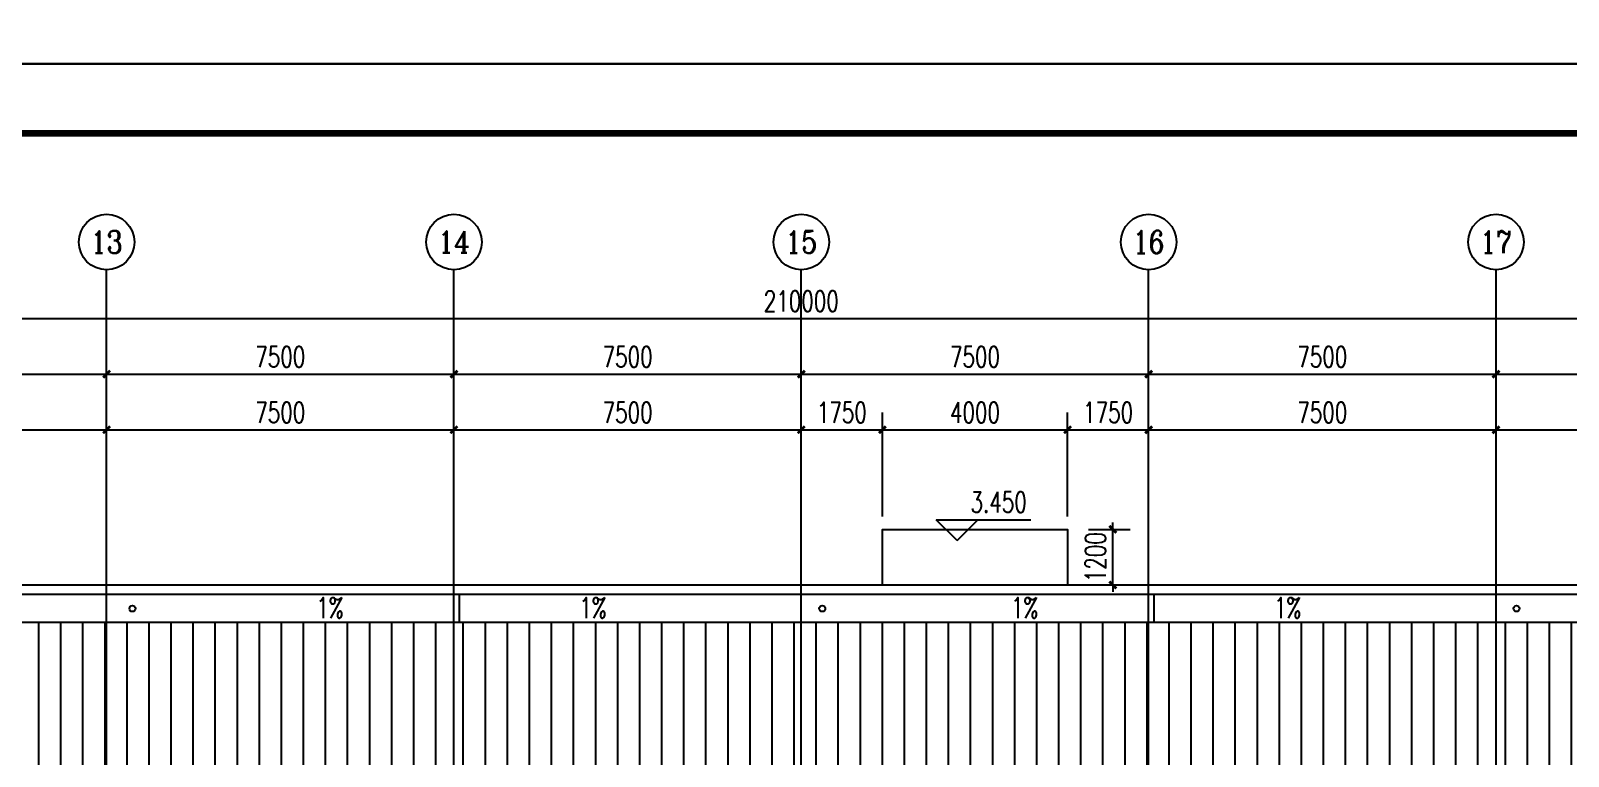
# Model space of a CAD drawing. Extents: x 962303 to 1579583, y -174742 to 224716.
# Drawn here: x 1437085 to 1470283, y 62318 to 77971 of the extents above; entities that cross this region are included whole.
import ezdxf
from ezdxf.enums import TextEntityAlignment as Align

# ---------------------------------------------------------------- set-up
doc = ezdxf.new("R2010")
doc.units = 0
doc.header["$LTSCALE"] = 1000
doc.header["$MEASUREMENT"] = 0
for name, color, linetype in [('AXIS', 3, 'Continuous'), ('AXIS_TEXT', 7, 'Continuous'), ('DIM_ELEV', 3, 'Continuous'), ('DIM_SYMB', 3, 'Continuous'), ('DOTE', 1, 'Continuous'), ('PUB_DIM', 3, 'Continuous'), ('PUB_TEXT', 7, 'Continuous'), ('PUB_TITLE', 4, 'Continuous')]:
    doc.layers.add(name, color=color, linetype=linetype)
doc.styles.add('_TCH_AXIS', font='COMPLEX', dxfattribs={"bigfont": 'GBCBIG'})
doc.styles.add('_TCH_DIM', font='SIMPLEX', dxfattribs={"bigfont": 'GBCBIG'})
doc.styles.add('_TCH_DIM_T3', font='SIMPLEX', dxfattribs={"width": 0.705882, "bigfont": 'GBCBIG'})
doc.styles.add('COMPLEX', font='COMPLEX')
doc.dimstyles.new('_TCH_ARCH&&150', dxfattribs={"dimtxt": 446.25, "dimasz": 150, "dimexe": 375, "dimexo": 450, "dimgap": 150, "dimtad": 1, "dimdec": 0, "dimzin": 0, "dimdsep": 46, "dimtxsty": '_TCH_DIM_T3', "dimblk": 'ARCHTICK', "dimcen": 0.09, "dimclrt": 7, "dimazin": 2, "dimtfac": 1, "dimtdec": 0, "dimtix": 1, "dimtmove": 2, "dimatfit": 3, "dimfxl": 0, "dimtolj": 1, "dimtzin": 0, "dimarcsym": 0})

# ---------------------------------------------------------------- blocks, each defined once
blk = doc.blocks.new('_ArchTick')
at = {"color": 0, "linetype": 'ByBlock', "const_width": 0.4}
blk.add_lwpolyline([(-0.5, -0.5), (0.5, 0.5)], dxfattribs=at)
blk = doc.blocks.new('*D209')
at = {"layer": 'Defpoints', "color": 0}
for p in [(1459473, 67213), (1460448, 67213), (1459473, 66013)]:
    blk.add_point(p, dxfattribs=at)
at = {"layer": 'PUB_DIM', "color": 0, "lineweight": -2}
for p, q in [((1459923, 67213), (1460823, 67213)), ((1460448, 67213), (1460448, 67363)), ((1460448, 66013), (1460448, 67213)), ((1459923, 66013), (1460823, 66013)), ((1460448, 66013), (1460448, 65863))]:
    blk.add_line(p, q, dxfattribs=at)
at = {"layer": 'PUB_DIM', "color": 0, "lineweight": -2, "xscale": 150, "yscale": 150, "zscale": 150}
for p, rotation in [((1460448, 67213), 270), ((1460448, 66013), 90)]:
    blk.add_blockref('_ArchTick', p, dxfattribs=dict(at, rotation=rotation))
at = {"layer": 'PUB_DIM', "color": 7, "insert": (1460075, 66613), "char_height": 446.2, "attachment_point": 5, "rotation": 90, "style": '_TCH_DIM_T3'}
blk.add_mtext('\\A1;1200', dxfattribs=at)
blk = doc.blocks.new('*D230')
at = {"layer": 'AXIS', "color": 0, "lineweight": -2}
for p, q in [((1431223, 67490), (1431223, 69738)), ((1438723, 67490), (1438723, 69738)), ((1431223, 69363), (1438723, 69363))]:
    blk.add_line(p, q, dxfattribs=at)
at = {"layer": 'Defpoints', "color": 0}
for p in [(1438723, 69363), (1431223, 67040), (1438723, 67040)]:
    blk.add_point(p, dxfattribs=at)
at = {"layer": 'AXIS', "color": 0, "lineweight": -2, "xscale": 150, "yscale": 150, "zscale": 150, "rotation": 180}
blk.add_blockref('_ArchTick', (1431223, 69363), dxfattribs=at)
at = {"layer": 'AXIS', "color": 0, "lineweight": -2, "xscale": 150, "yscale": 150, "zscale": 150}
blk.add_blockref('_ArchTick', (1438723, 69363), dxfattribs=at)
at = {"layer": 'AXIS', "color": 7, "insert": (1434973, 69736), "char_height": 446.2, "attachment_point": 5, "style": '_TCH_DIM_T3'}
blk.add_mtext('\\A1;7500', dxfattribs=at)
blk = doc.blocks.new('*D231')
at = {"layer": 'AXIS', "color": 0, "lineweight": -2}
for p, q in [((1438723, 67490), (1438723, 69738)), ((1446223, 67490), (1446223, 69738)), ((1438723, 69363), (1446223, 69363))]:
    blk.add_line(p, q, dxfattribs=at)
at = {"layer": 'Defpoints', "color": 0}
for p in [(1446223, 69363), (1438723, 67040), (1446223, 67040)]:
    blk.add_point(p, dxfattribs=at)
at = {"layer": 'AXIS', "color": 0, "lineweight": -2, "xscale": 150, "yscale": 150, "zscale": 150, "rotation": 180}
blk.add_blockref('_ArchTick', (1438723, 69363), dxfattribs=at)
at = {"layer": 'AXIS', "color": 0, "lineweight": -2, "xscale": 150, "yscale": 150, "zscale": 150}
blk.add_blockref('_ArchTick', (1446223, 69363), dxfattribs=at)
at = {"layer": 'AXIS', "color": 7, "insert": (1442473, 69736), "char_height": 446.2, "attachment_point": 5, "style": '_TCH_DIM_T3'}
blk.add_mtext('\\A1;7500', dxfattribs=at)
blk = doc.blocks.new('*D232')
at = {"layer": 'AXIS', "color": 0, "lineweight": -2}
for p, q in [((1446223, 67490), (1446223, 69738)), ((1453723, 67490), (1453723, 69738)), ((1446223, 69363), (1453723, 69363))]:
    blk.add_line(p, q, dxfattribs=at)
at = {"layer": 'Defpoints', "color": 0}
for p in [(1453723, 69363), (1446223, 67040), (1453723, 67040)]:
    blk.add_point(p, dxfattribs=at)
at = {"layer": 'AXIS', "color": 0, "lineweight": -2, "xscale": 150, "yscale": 150, "zscale": 150, "rotation": 180}
blk.add_blockref('_ArchTick', (1446223, 69363), dxfattribs=at)
at = {"layer": 'AXIS', "color": 0, "lineweight": -2, "xscale": 150, "yscale": 150, "zscale": 150}
blk.add_blockref('_ArchTick', (1453723, 69363), dxfattribs=at)
at = {"layer": 'AXIS', "color": 7, "insert": (1449973, 69736), "char_height": 446.2, "attachment_point": 5, "style": '_TCH_DIM_T3'}
blk.add_mtext('\\A1;7500', dxfattribs=at)
blk = doc.blocks.new('*D233')
at = {"layer": 'AXIS', "color": 0, "lineweight": -2}
for p, q in [((1453723, 67490), (1453723, 69738)), ((1455473, 67490), (1455473, 69738)), ((1453723, 69363), (1455473, 69363))]:
    blk.add_line(p, q, dxfattribs=at)
at = {"layer": 'Defpoints', "color": 0}
for p in [(1455473, 69363), (1453723, 67040), (1455473, 67040)]:
    blk.add_point(p, dxfattribs=at)
at = {"layer": 'AXIS', "color": 0, "lineweight": -2, "xscale": 150, "yscale": 150, "zscale": 150, "rotation": 180}
blk.add_blockref('_ArchTick', (1453723, 69363), dxfattribs=at)
at = {"layer": 'AXIS', "color": 0, "lineweight": -2, "xscale": 150, "yscale": 150, "zscale": 150}
blk.add_blockref('_ArchTick', (1455473, 69363), dxfattribs=at)
at = {"layer": 'AXIS', "color": 7, "insert": (1454598, 69736), "char_height": 446.2, "attachment_point": 5, "style": '_TCH_DIM_T3'}
blk.add_mtext('\\A1;1750', dxfattribs=at)
blk = doc.blocks.new('*D234')
at = {"layer": 'AXIS', "color": 0, "lineweight": -2}
for p, q in [((1455473, 67490), (1455473, 69738)), ((1459473, 67490), (1459473, 69738)), ((1455473, 69363), (1459473, 69363))]:
    blk.add_line(p, q, dxfattribs=at)
at = {"layer": 'Defpoints', "color": 0}
for p in [(1459473, 69363), (1455473, 67040), (1459473, 67040)]:
    blk.add_point(p, dxfattribs=at)
at = {"layer": 'AXIS', "color": 0, "lineweight": -2, "xscale": 150, "yscale": 150, "zscale": 150, "rotation": 180}
blk.add_blockref('_ArchTick', (1455473, 69363), dxfattribs=at)
at = {"layer": 'AXIS', "color": 0, "lineweight": -2, "xscale": 150, "yscale": 150, "zscale": 150}
blk.add_blockref('_ArchTick', (1459473, 69363), dxfattribs=at)
at = {"layer": 'AXIS', "color": 7, "insert": (1457473, 69736), "char_height": 446.2, "attachment_point": 5, "style": '_TCH_DIM_T3'}
blk.add_mtext('\\A1;4000', dxfattribs=at)
blk = doc.blocks.new('*D235')
at = {"layer": 'AXIS', "color": 0, "lineweight": -2}
for p, q in [((1459473, 67490), (1459473, 69738)), ((1461223, 67490), (1461223, 69738)), ((1459473, 69363), (1461223, 69363))]:
    blk.add_line(p, q, dxfattribs=at)
at = {"layer": 'Defpoints', "color": 0}
for p in [(1461223, 69363), (1459473, 67040), (1461223, 67040)]:
    blk.add_point(p, dxfattribs=at)
at = {"layer": 'AXIS', "color": 0, "lineweight": -2, "xscale": 150, "yscale": 150, "zscale": 150, "rotation": 180}
blk.add_blockref('_ArchTick', (1459473, 69363), dxfattribs=at)
at = {"layer": 'AXIS', "color": 0, "lineweight": -2, "xscale": 150, "yscale": 150, "zscale": 150}
blk.add_blockref('_ArchTick', (1461223, 69363), dxfattribs=at)
at = {"layer": 'AXIS', "color": 7, "insert": (1460348, 69736), "char_height": 446.2, "attachment_point": 5, "style": '_TCH_DIM_T3'}
blk.add_mtext('\\A1;1750', dxfattribs=at)
blk = doc.blocks.new('*D236')
at = {"layer": 'AXIS', "color": 0, "lineweight": -2}
for p, q in [((1461223, 67490), (1461223, 69738)), ((1468723, 67490), (1468723, 69738)), ((1461223, 69363), (1468723, 69363))]:
    blk.add_line(p, q, dxfattribs=at)
at = {"layer": 'Defpoints', "color": 0}
for p in [(1468723, 69363), (1461223, 67040), (1468723, 67040)]:
    blk.add_point(p, dxfattribs=at)
at = {"layer": 'AXIS', "color": 0, "lineweight": -2, "xscale": 150, "yscale": 150, "zscale": 150, "rotation": 180}
blk.add_blockref('_ArchTick', (1461223, 69363), dxfattribs=at)
at = {"layer": 'AXIS', "color": 0, "lineweight": -2, "xscale": 150, "yscale": 150, "zscale": 150}
blk.add_blockref('_ArchTick', (1468723, 69363), dxfattribs=at)
at = {"layer": 'AXIS', "color": 7, "insert": (1464973, 69736), "char_height": 446.2, "attachment_point": 5, "style": '_TCH_DIM_T3'}
blk.add_mtext('\\A1;7500', dxfattribs=at)
blk = doc.blocks.new('*D237')
at = {"layer": 'AXIS', "color": 0, "lineweight": -2}
for p, q in [((1468723, 67490), (1468723, 69738)), ((1476223, 67490), (1476223, 69738)), ((1468723, 69363), (1476223, 69363))]:
    blk.add_line(p, q, dxfattribs=at)
at = {"layer": 'Defpoints', "color": 0}
for p in [(1476223, 69363), (1468723, 67040), (1476223, 67040)]:
    blk.add_point(p, dxfattribs=at)
at = {"layer": 'AXIS', "color": 0, "lineweight": -2, "xscale": 150, "yscale": 150, "zscale": 150, "rotation": 180}
blk.add_blockref('_ArchTick', (1468723, 69363), dxfattribs=at)
at = {"layer": 'AXIS', "color": 0, "lineweight": -2, "xscale": 150, "yscale": 150, "zscale": 150}
blk.add_blockref('_ArchTick', (1476223, 69363), dxfattribs=at)
at = {"layer": 'AXIS', "color": 7, "insert": (1472473, 69736), "char_height": 446.2, "attachment_point": 5, "style": '_TCH_DIM_T3'}
blk.add_mtext('\\A1;7500', dxfattribs=at)
blk = doc.blocks.new('*D844')
at = {"layer": 'AXIS', "color": 0, "lineweight": -2}
for p, q in [((1431223, 67263), (1431223, 70938)), ((1438723, 67263), (1438723, 70938)), ((1431223, 70563), (1438723, 70563))]:
    blk.add_line(p, q, dxfattribs=at)
at = {"layer": 'Defpoints', "color": 0}
for p in [(1438723, 70563), (1431223, 66813), (1438723, 66813)]:
    blk.add_point(p, dxfattribs=at)
at = {"layer": 'AXIS', "color": 0, "lineweight": -2, "xscale": 150, "yscale": 150, "zscale": 150, "rotation": 180}
blk.add_blockref('_ArchTick', (1431223, 70563), dxfattribs=at)
at = {"layer": 'AXIS', "color": 0, "lineweight": -2, "xscale": 150, "yscale": 150, "zscale": 150}
blk.add_blockref('_ArchTick', (1438723, 70563), dxfattribs=at)
at = {"layer": 'AXIS', "color": 7, "insert": (1434973, 70936), "char_height": 446.2, "attachment_point": 5, "style": '_TCH_DIM_T3'}
blk.add_mtext('\\A1;7500', dxfattribs=at)
blk = doc.blocks.new('*D845')
at = {"layer": 'AXIS', "color": 0, "lineweight": -2}
for p, q in [((1438723, 67263), (1438723, 70938)), ((1446223, 67263), (1446223, 70938)), ((1438723, 70563), (1446223, 70563))]:
    blk.add_line(p, q, dxfattribs=at)
at = {"layer": 'Defpoints', "color": 0}
for p in [(1446223, 70563), (1438723, 66813), (1446223, 66813)]:
    blk.add_point(p, dxfattribs=at)
at = {"layer": 'AXIS', "color": 0, "lineweight": -2, "xscale": 150, "yscale": 150, "zscale": 150, "rotation": 180}
blk.add_blockref('_ArchTick', (1438723, 70563), dxfattribs=at)
at = {"layer": 'AXIS', "color": 0, "lineweight": -2, "xscale": 150, "yscale": 150, "zscale": 150}
blk.add_blockref('_ArchTick', (1446223, 70563), dxfattribs=at)
at = {"layer": 'AXIS', "color": 7, "insert": (1442473, 70936), "char_height": 446.2, "attachment_point": 5, "style": '_TCH_DIM_T3'}
blk.add_mtext('\\A1;7500', dxfattribs=at)
blk = doc.blocks.new('*D846')
at = {"layer": 'AXIS', "color": 0, "lineweight": -2}
for p, q in [((1446223, 67263), (1446223, 70938)), ((1453723, 67263), (1453723, 70938)), ((1446223, 70563), (1453723, 70563))]:
    blk.add_line(p, q, dxfattribs=at)
at = {"layer": 'Defpoints', "color": 0}
for p in [(1453723, 70563), (1446223, 66813), (1453723, 66813)]:
    blk.add_point(p, dxfattribs=at)
at = {"layer": 'AXIS', "color": 0, "lineweight": -2, "xscale": 150, "yscale": 150, "zscale": 150, "rotation": 180}
blk.add_blockref('_ArchTick', (1446223, 70563), dxfattribs=at)
at = {"layer": 'AXIS', "color": 0, "lineweight": -2, "xscale": 150, "yscale": 150, "zscale": 150}
blk.add_blockref('_ArchTick', (1453723, 70563), dxfattribs=at)
at = {"layer": 'AXIS', "color": 7, "insert": (1449973, 70936), "char_height": 446.2, "attachment_point": 5, "style": '_TCH_DIM_T3'}
blk.add_mtext('\\A1;7500', dxfattribs=at)
blk = doc.blocks.new('*D847')
at = {"layer": 'AXIS', "color": 0, "lineweight": -2}
for p, q in [((1453723, 67263), (1453723, 70938)), ((1461223, 67263), (1461223, 70938)), ((1453723, 70563), (1461223, 70563))]:
    blk.add_line(p, q, dxfattribs=at)
at = {"layer": 'Defpoints', "color": 0}
for p in [(1461223, 70563), (1453723, 66813), (1461223, 66813)]:
    blk.add_point(p, dxfattribs=at)
at = {"layer": 'AXIS', "color": 0, "lineweight": -2, "xscale": 150, "yscale": 150, "zscale": 150, "rotation": 180}
blk.add_blockref('_ArchTick', (1453723, 70563), dxfattribs=at)
at = {"layer": 'AXIS', "color": 0, "lineweight": -2, "xscale": 150, "yscale": 150, "zscale": 150}
blk.add_blockref('_ArchTick', (1461223, 70563), dxfattribs=at)
at = {"layer": 'AXIS', "color": 7, "insert": (1457473, 70936), "char_height": 446.2, "attachment_point": 5, "style": '_TCH_DIM_T3'}
blk.add_mtext('\\A1;7500', dxfattribs=at)
blk = doc.blocks.new('*D848')
at = {"layer": 'AXIS', "color": 0, "lineweight": -2}
for p, q in [((1461223, 67263), (1461223, 70938)), ((1468723, 67263), (1468723, 70938)), ((1461223, 70563), (1468723, 70563))]:
    blk.add_line(p, q, dxfattribs=at)
at = {"layer": 'Defpoints', "color": 0}
for p in [(1468723, 70563), (1461223, 66813), (1468723, 66813)]:
    blk.add_point(p, dxfattribs=at)
at = {"layer": 'AXIS', "color": 0, "lineweight": -2, "xscale": 150, "yscale": 150, "zscale": 150, "rotation": 180}
blk.add_blockref('_ArchTick', (1461223, 70563), dxfattribs=at)
at = {"layer": 'AXIS', "color": 0, "lineweight": -2, "xscale": 150, "yscale": 150, "zscale": 150}
blk.add_blockref('_ArchTick', (1468723, 70563), dxfattribs=at)
at = {"layer": 'AXIS', "color": 7, "insert": (1464973, 70936), "char_height": 446.2, "attachment_point": 5, "style": '_TCH_DIM_T3'}
blk.add_mtext('\\A1;7500', dxfattribs=at)
blk = doc.blocks.new('*D849')
at = {"layer": 'AXIS', "color": 0, "lineweight": -2}
for p, q in [((1468723, 67263), (1468723, 70938)), ((1476223, 67263), (1476223, 70938)), ((1468723, 70563), (1476223, 70563))]:
    blk.add_line(p, q, dxfattribs=at)
at = {"layer": 'Defpoints', "color": 0}
for p in [(1476223, 70563), (1468723, 66813), (1476223, 66813)]:
    blk.add_point(p, dxfattribs=at)
at = {"layer": 'AXIS', "color": 0, "lineweight": -2, "xscale": 150, "yscale": 150, "zscale": 150, "rotation": 180}
blk.add_blockref('_ArchTick', (1468723, 70563), dxfattribs=at)
at = {"layer": 'AXIS', "color": 0, "lineweight": -2, "xscale": 150, "yscale": 150, "zscale": 150}
blk.add_blockref('_ArchTick', (1476223, 70563), dxfattribs=at)
at = {"layer": 'AXIS', "color": 7, "insert": (1472473, 70936), "char_height": 446.2, "attachment_point": 5, "style": '_TCH_DIM_T3'}
blk.add_mtext('\\A1;7500', dxfattribs=at)
blk = doc.blocks.new('*D861')
at = {"layer": 'AXIS', "color": 0, "lineweight": -2}
for p, q in [((1348723, 67263), (1348723, 72138)), ((1558723, 67263), (1558723, 72138)), ((1348723, 71763), (1558723, 71763))]:
    blk.add_line(p, q, dxfattribs=at)
at = {"layer": 'Defpoints', "color": 0}
for p in [(1558723, 71763), (1348723, 66813), (1558723, 66813)]:
    blk.add_point(p, dxfattribs=at)
at = {"layer": 'AXIS', "color": 0, "lineweight": -2, "xscale": 150, "yscale": 150, "zscale": 150, "rotation": 180}
blk.add_blockref('_ArchTick', (1348723, 71763), dxfattribs=at)
at = {"layer": 'AXIS', "color": 0, "lineweight": -2, "xscale": 150, "yscale": 150, "zscale": 150}
blk.add_blockref('_ArchTick', (1558723, 71763), dxfattribs=at)
at = {"layer": 'AXIS', "color": 7, "insert": (1453723, 72136), "char_height": 446.2, "attachment_point": 5, "style": '_TCH_DIM_T3'}
blk.add_mtext('\\A1;210000', dxfattribs=at)
blk = doc.blocks.new('_AXISO')
blk.add_circle((0, 0), 0.5)
at = {"layer": 'AXIS_TEXT', "style": 'COMPLEX', "width": 1.041667}
blk.add_attdef('A', text='', height=0.56, dxfattribs=at).set_placement((-0.25, -0.28), (0.25, -0.28), align=Align.FIT)

msp = doc.modelspace()

# ---------------------------------------------------------------- hatches: boundary and pattern name
h = msp.add_hatch()
h.set_pattern_fill('LINE', color=251, scale=500, angle=90, style=0)
h.set_pattern_definition([(90, (815277.7, 33526), (-476.25, 3e-14), [])])
h.paths.add_polyline_path([(1428373.2, 60313.1), (1428373.2, 58813.1), (1431223.2, 58813.1), (1431223.2, 65213.1), (1423723.2, 65213.1), (1423723.2, 58813.1), (1426573.2, 58813.1), (1426573.2, 60313.1)])
h.paths.add_polyline_path([(1435873.2, 60313.1), (1435873.2, 58813.1), (1438723.2, 58813.1), (1438723.2, 65213.1), (1431223.2, 65213.1), (1431223.2, 58813.1), (1434073.2, 58813.1), (1434073.2, 60313.1)])
h.paths.add_polyline_path([(1441573.2, 60313.1), (1443373.2, 60313.1), (1443373.2, 58813.1), (1446223.2, 58813.1), (1446223.2, 65213.1), (1438723.2, 65213.1), (1438723.2, 58813.1), (1441573.2, 58813.1)])
h.paths.add_polyline_path([(1443373.2, 51813.1), (1446223.2, 51813.1), (1446223.2, 58813.1), (1443373.2, 58813.1)])
h.paths.add_polyline_path([(1441573.2, 58813.1), (1438723.2, 58813.1), (1438723.2, 51813.1), (1441573.2, 51813.1)])
h.paths.add_polyline_path([(1438723.2, 58813.1), (1435873.2, 58813.1), (1435873.2, 51813.1), (1438723.2, 51813.1)])
h.paths.add_polyline_path([(1434073.2, 58813.1), (1431223.2, 58813.1), (1431223.2, 51813.1), (1434073.2, 51813.1)])
h.paths.add_polyline_path([(1431223.2, 58813.1), (1428373.2, 58813.1), (1428373.2, 51813.1), (1431223.2, 51813.1)])
h.paths.add_polyline_path([(1423723.2, 51813.1), (1426573.2, 51813.1), (1426573.2, 58813.1), (1423723.2, 58813.1)])
h.paths.add_polyline_path([(1426573.2, 51813.1), (1423723.2, 51813.1), (1423723.2, 44813.1), (1426573.2, 44813.1)])
h.paths.add_polyline_path([(1428373.2, 44813.1), (1431223.2, 44813.1), (1431223.2, 51813.1), (1428373.2, 51813.1)])
h.paths.add_polyline_path([(1434073.2, 51813.1), (1431223.2, 51813.1), (1431223.2, 44813.1), (1434073.2, 44813.1)])
h.paths.add_polyline_path([(1435873.2, 44813.1), (1438723.2, 44813.1), (1438723.2, 51813.1), (1435873.2, 51813.1)])
h.paths.add_polyline_path([(1438723.2, 44813.1), (1441573.2, 44813.1), (1441573.2, 51813.1), (1438723.2, 51813.1)])
h.paths.add_polyline_path([(1446223.2, 51813.1), (1443373.2, 51813.1), (1443373.2, 44813.1), (1446223.2, 44813.1)])
h.paths.add_polyline_path([(1446223.2, 44813.1), (1443373.2, 44813.1), (1443373.2, 37813.1), (1446223.2, 37813.1)])
h.paths.add_polyline_path([(1441573.2, 44813.1), (1438723.2, 44813.1), (1438723.2, 37813.1), (1441573.2, 37813.1)])
h.paths.add_polyline_path([(1438723.2, 44813.1), (1435873.2, 44813.1), (1435873.2, 37813.1), (1438723.2, 37813.1)])
h.paths.add_polyline_path([(1431223.2, 37813.1), (1434073.2, 37813.1), (1434073.2, 44813.1), (1431223.2, 44813.1)])
h.paths.add_polyline_path([(1428373.2, 37813.1), (1431223.2, 37813.1), (1431223.2, 44813.1), (1428373.2, 44813.1)])
h.paths.add_polyline_path([(1423723.2, 37813.1), (1426573.2, 37813.1), (1426573.2, 44813.1), (1423723.2, 44813.1)])
h.paths.add_polyline_path([(1431223.2, 31413.1), (1431223.2, 37813.1), (1428373.2, 37813.1), (1428373.2, 36313.1), (1426573.2, 36313.1), (1426573.2, 37813.1), (1423723.2, 37813.1), (1423723.2, 31413.1)])
h.paths.add_polyline_path([(1438723.2, 31413.1), (1438723.2, 37813.1), (1435873.2, 37813.1), (1435873.2, 36313.1), (1434073.2, 36313.1), (1434073.2, 37813.1), (1431223.2, 37813.1), (1431223.2, 31413.1)])
h.paths.add_polyline_path([(1446223.2, 31413.1), (1446223.2, 37813.1), (1443373.2, 37813.1), (1443373.2, 36313.1), (1441573.2, 36313.1), (1441573.2, 37813.1), (1438723.2, 37813.1), (1438723.2, 31413.1)])
h = msp.add_hatch()
h.set_pattern_fill('LINE', color=251, scale=500, angle=90, style=0)
h.set_pattern_definition([(90, (837777.7, 33526), (-476.25, 3e-14), [])])
h.paths.add_polyline_path([(1450873.2, 60313.1), (1450873.2, 58813.1), (1453723.2, 58813.1), (1453723.2, 65213.1), (1446223.2, 65213.1), (1446223.2, 58813.1), (1449073.2, 58813.1), (1449073.2, 60313.1)])
h.paths.add_polyline_path([(1458373.2, 60313.1), (1458373.2, 58813.1), (1461223.2, 58813.1), (1461223.2, 65213.1), (1453723.2, 65213.1), (1453723.2, 58813.1), (1456573.2, 58813.1), (1456573.2, 60313.1)])
h.paths.add_polyline_path([(1464073.2, 60313.1), (1465873.2, 60313.1), (1465873.2, 58813.1), (1468723.2, 58813.1), (1468723.2, 65213.1), (1461223.2, 65213.1), (1461223.2, 58813.1), (1464073.2, 58813.1)])
h.paths.add_polyline_path([(1465873.2, 51813.1), (1468723.2, 51813.1), (1468723.2, 58813.1), (1465873.2, 58813.1)])
h.paths.add_polyline_path([(1464073.2, 58813.1), (1461223.2, 58813.1), (1461223.2, 51813.1), (1464073.2, 51813.1)])
h.paths.add_polyline_path([(1461223.2, 58813.1), (1458373.2, 58813.1), (1458373.2, 51813.1), (1461223.2, 51813.1)])
h.paths.add_polyline_path([(1456573.2, 58813.1), (1453723.2, 58813.1), (1453723.2, 51813.1), (1456573.2, 51813.1)])
h.paths.add_polyline_path([(1453723.2, 58813.1), (1450873.2, 58813.1), (1450873.2, 51813.1), (1453723.2, 51813.1)])
h.paths.add_polyline_path([(1446223.2, 51813.1), (1449073.2, 51813.1), (1449073.2, 58813.1), (1446223.2, 58813.1)])
h.paths.add_polyline_path([(1449073.2, 51813.1), (1446223.2, 51813.1), (1446223.2, 44813.1), (1449073.2, 44813.1)])
h.paths.add_polyline_path([(1450873.2, 44813.1), (1453723.2, 44813.1), (1453723.2, 51813.1), (1450873.2, 51813.1)])
h.paths.add_polyline_path([(1456573.2, 51813.1), (1453723.2, 51813.1), (1453723.2, 44813.1), (1456573.2, 44813.1)])
h.paths.add_polyline_path([(1458373.2, 44813.1), (1461223.2, 44813.1), (1461223.2, 51813.1), (1458373.2, 51813.1)])
h.paths.add_polyline_path([(1461223.2, 44813.1), (1464073.2, 44813.1), (1464073.2, 51813.1), (1461223.2, 51813.1)])
h.paths.add_polyline_path([(1468723.2, 51813.1), (1465873.2, 51813.1), (1465873.2, 44813.1), (1468723.2, 44813.1)])
h.paths.add_polyline_path([(1468723.2, 44813.1), (1465873.2, 44813.1), (1465873.2, 37813.1), (1468723.2, 37813.1)])
h.paths.add_polyline_path([(1464073.2, 44813.1), (1461223.2, 44813.1), (1461223.2, 37813.1), (1464073.2, 37813.1)])
h.paths.add_polyline_path([(1461223.2, 44813.1), (1458373.2, 44813.1), (1458373.2, 37813.1), (1461223.2, 37813.1)])
h.paths.add_polyline_path([(1453723.2, 37813.1), (1456573.2, 37813.1), (1456573.2, 44813.1), (1453723.2, 44813.1)])
h.paths.add_polyline_path([(1450873.2, 37813.1), (1453723.2, 37813.1), (1453723.2, 44813.1), (1450873.2, 44813.1)])
h.paths.add_polyline_path([(1446223.2, 37813.1), (1449073.2, 37813.1), (1449073.2, 44813.1), (1446223.2, 44813.1)])
h.paths.add_polyline_path([(1453723.2, 31413.1), (1453723.2, 37813.1), (1450873.2, 37813.1), (1450873.2, 36313.1), (1449073.2, 36313.1), (1449073.2, 37813.1), (1446223.2, 37813.1), (1446223.2, 31413.1)])
h.paths.add_polyline_path([(1461223.2, 31413.1), (1461223.2, 37813.1), (1458373.2, 37813.1), (1458373.2, 36313.1), (1456573.2, 36313.1), (1456573.2, 37813.1), (1453723.2, 37813.1), (1453723.2, 31413.1)])
h.paths.add_polyline_path([(1468723.2, 31413.1), (1468723.2, 37813.1), (1465873.2, 37813.1), (1465873.2, 36313.1), (1464073.2, 36313.1), (1464073.2, 37813.1), (1461223.2, 37813.1), (1461223.2, 31413.1)])
h = msp.add_hatch()
h.set_pattern_fill('LINE', color=251, scale=500, angle=90, style=0)
h.set_pattern_definition([(90, (860277.7, 33526), (-476.25, 3e-14), [])])
h.paths.add_polyline_path([(1473373.2, 60313.1), (1473373.2, 58813.1), (1476223.2, 58813.1), (1476223.2, 65213.1), (1468723.2, 65213.1), (1468723.2, 58813.1), (1471573.2, 58813.1), (1471573.2, 60313.1)])
h.paths.add_polyline_path([(1480873.2, 60313.1), (1480873.2, 58813.1), (1483723.2, 58813.1), (1483723.2, 65213.1), (1476223.2, 65213.1), (1476223.2, 58813.1), (1479073.2, 58813.1), (1479073.2, 60313.1)])
h.paths.add_polyline_path([(1486573.2, 60313.1), (1488373.2, 60313.1), (1488373.2, 58813.1), (1491223.2, 58813.1), (1491223.2, 65213.1), (1483723.2, 65213.1), (1483723.2, 58813.1), (1486573.2, 58813.1)])
h.paths.add_polyline_path([(1488373.2, 51813.1), (1491223.2, 51813.1), (1491223.2, 58813.1), (1488373.2, 58813.1)])
h.paths.add_polyline_path([(1486573.2, 58813.1), (1483723.2, 58813.1), (1483723.2, 51813.1), (1486573.2, 51813.1)])
h.paths.add_polyline_path([(1483723.2, 58813.1), (1480873.2, 58813.1), (1480873.2, 51813.1), (1483723.2, 51813.1)])
h.paths.add_polyline_path([(1479073.2, 58813.1), (1476223.2, 58813.1), (1476223.2, 51813.1), (1479073.2, 51813.1)])
h.paths.add_polyline_path([(1476223.2, 58813.1), (1473373.2, 58813.1), (1473373.2, 51813.1), (1476223.2, 51813.1)])
h.paths.add_polyline_path([(1468723.2, 51813.1), (1471573.2, 51813.1), (1471573.2, 58813.1), (1468723.2, 58813.1)])
h.paths.add_polyline_path([(1471573.2, 51813.1), (1468723.2, 51813.1), (1468723.2, 44813.1), (1471573.2, 44813.1)])
h.paths.add_polyline_path([(1473373.2, 44813.1), (1476223.2, 44813.1), (1476223.2, 51813.1), (1473373.2, 51813.1)])
h.paths.add_polyline_path([(1479073.2, 51813.1), (1476223.2, 51813.1), (1476223.2, 44813.1), (1479073.2, 44813.1)])
h.paths.add_polyline_path([(1480873.2, 44813.1), (1483723.2, 44813.1), (1483723.2, 51813.1), (1480873.2, 51813.1)])
h.paths.add_polyline_path([(1483723.2, 44813.1), (1486573.2, 44813.1), (1486573.2, 51813.1), (1483723.2, 51813.1)])
h.paths.add_polyline_path([(1491223.2, 51813.1), (1488373.2, 51813.1), (1488373.2, 44813.1), (1491223.2, 44813.1)])
h.paths.add_polyline_path([(1491223.2, 44813.1), (1488373.2, 44813.1), (1488373.2, 37813.1), (1491223.2, 37813.1)])
h.paths.add_polyline_path([(1486573.2, 44813.1), (1483723.2, 44813.1), (1483723.2, 37813.1), (1486573.2, 37813.1)])
h.paths.add_polyline_path([(1483723.2, 44813.1), (1480873.2, 44813.1), (1480873.2, 37813.1), (1483723.2, 37813.1)])
h.paths.add_polyline_path([(1476223.2, 37813.1), (1479073.2, 37813.1), (1479073.2, 44813.1), (1476223.2, 44813.1)])
h.paths.add_polyline_path([(1473373.2, 37813.1), (1476223.2, 37813.1), (1476223.2, 44813.1), (1473373.2, 44813.1)])
h.paths.add_polyline_path([(1468723.2, 37813.1), (1471573.2, 37813.1), (1471573.2, 44813.1), (1468723.2, 44813.1)])
h.paths.add_polyline_path([(1476223.2, 31413.1), (1476223.2, 37813.1), (1473373.2, 37813.1), (1473373.2, 36313.1), (1471573.2, 36313.1), (1471573.2, 37813.1), (1468723.2, 37813.1), (1468723.2, 31413.1)])
h.paths.add_polyline_path([(1483723.2, 31413.1), (1483723.2, 37813.1), (1480873.2, 37813.1), (1480873.2, 36313.1), (1479073.2, 36313.1), (1479073.2, 37813.1), (1476223.2, 37813.1), (1476223.2, 31413.1)])
h.paths.add_polyline_path([(1491223.2, 31413.1), (1491223.2, 37813.1), (1488373.2, 37813.1), (1488373.2, 36313.1), (1486573.2, 36313.1), (1486573.2, 37813.1), (1483723.2, 37813.1), (1483723.2, 31413.1)])

# ---------------------------------------------------------------- linework, layer by layer
for p, q in [((1348523.2, 66013.1), (1558923.2, 66013.1)), ((1348723.2, 65813.1), (1558923.2, 65813.1)), ((1446343.8, 65213.1), (1446343.8, 65813.1)), ((1461343.8, 65213.1), (1461343.8, 65813.1)), ((1348723.2, 65213.1), (1558723.2, 65213.1))]:
    msp.add_line(p, q)
msp.add_lwpolyline([(1455473.2, 66013.1), (1455473.2, 67213.1), (1459473.2, 67213.1), (1459473.2, 66013.1)])
for centre in [(1439281.3, 65503.5), (1454174.9, 65503.5), (1469164.9, 65503.5)]:
    msp.add_circle(centre, 65.2)
at = {"layer": 'AXIS'}
for p, q in [((1438723.2, 66813.1), (1438723.2, 72813.1)), ((1446223.2, 66813.1), (1446223.2, 72813.1)), ((1453723.2, 66813.1), (1453723.2, 72813.1)), ((1461223.2, 66813.1), (1461223.2, 72813.1)), ((1468723.2, 66813.1), (1468723.2, 72813.1))]:
    msp.add_line(p, q, dxfattribs=at)
at = {"layer": 'DIM_ELEV'}
for p, q in [((1457086.3, 66970.8), (1456636.3, 67420.8)), ((1456636.3, 67420.8), (1458682.2, 67420.8)), ((1457086.3, 66970.8), (1457536.3, 67420.8))]:
    msp.add_line(p, q, dxfattribs=at)
at = {"layer": 'DIM_SYMB'}
for points in [[(1443091.9, 65522.5, 0, 0, 0), (1441882.2, 65522.5, 120, 0, 0), (1441432.2, 65522.5, 0, 0, 0)], [(1449595.8, 65522.5, 0, 0, 0), (1450805.5, 65522.5, 120, 0, 0), (1451255.5, 65522.5, 0, 0, 0)], [(1458091.9, 65522.5, 0, 0, 0), (1456882.2, 65522.5, 120, 0, 0), (1456432.2, 65522.5, 0, 0, 0)], [(1464595.8, 65522.5, 0, 0, 0), (1465805.5, 65522.5, 120, 0, 0), (1466255.5, 65522.5, 0, 0, 0)]]:
    msp.add_lwpolyline(points, format="xyseb", dxfattribs=at)
at = {"layer": 'DOTE'}
for p, q in [((1438723.2, 29813.1), (1438723.2, 66813.1)), ((1446223.2, 29813.1), (1446223.2, 66813.1)), ((1453723.2, 29813.1), (1453723.2, 66813.1)), ((1461223.2, 29813.1), (1461223.2, 66813.1)), ((1468723.2, 29813.1), (1468723.2, 66813.1)), ((1347723.2, 65813.1), (1559723.2, 65813.1))]:
    msp.add_line(p, q, dxfattribs=at)
at = {"layer": 'PUB_TITLE'}
for points in [[(1334333.3, 77258.1), (1579583.3, 77258.1), (1579583.3, 140258.1), (1334333.3, 140258.1)], [(1334333.3, 14258.1), (1579583.3, 14258.1), (1579583.3, 77258.1), (1334333.3, 77258.1)]]:
    msp.add_lwpolyline(points, close=True, dxfattribs=at)
at = {"layer": 'PUB_TITLE', "const_width": 150}
msp.add_lwpolyline([(1338083.3, 15758.1), (1578083.3, 15758.1), (1578083.3, 75758.1), (1338083.3, 75758.1)], close=True, dxfattribs=at)

# ---------------------------------------------------------------- block references
at = {"layer": 'AXIS'}
ref = msp.add_blockref('_AXISO', (1438723.2, 73413.1), dxfattribs=dict(at, xscale=1200, yscale=1200, zscale=1200))
ref.add_attrib('A', '13', dxfattribs={"layer": 'AXIS_TEXT', "height": 481.71, "style": '_TCH_AXIS', "width": 1.034483}).set_placement((1438379.1, 73172.2), (1439067.3, 73172.2), align=Align.FIT)
ref = msp.add_blockref('_AXISO', (1446223.2, 73413.1), dxfattribs=dict(at, xscale=1200, yscale=1200, zscale=1200))
ref.add_attrib('A', '14', dxfattribs={"layer": 'AXIS_TEXT', "height": 471.11, "style": '_TCH_AXIS'}).set_placement((1445875.5, 73177.5), (1446570.9, 73177.5), align=Align.FIT)
ref = msp.add_blockref('_AXISO', (1453723.2, 73413.1), dxfattribs=dict(at, xscale=1200, yscale=1200, zscale=1200))
ref.add_attrib('A', '15', dxfattribs={"layer": 'AXIS_TEXT', "height": 481.71, "style": '_TCH_AXIS', "width": 1.034483}).set_placement((1453379.1, 73172.2), (1454067.3, 73172.2), align=Align.FIT)
ref = msp.add_blockref('_AXISO', (1461223.2, 73413.1), dxfattribs=dict(at, xscale=1200, yscale=1200, zscale=1200))
ref.add_attrib('A', '16', dxfattribs={"layer": 'AXIS_TEXT', "height": 492.67, "style": '_TCH_AXIS'}).set_placement((1460883, 73166.8), (1461563.4, 73166.8), align=Align.FIT)
ref = msp.add_blockref('_AXISO', (1468723.2, 73413.1), dxfattribs=dict(at, xscale=1200, yscale=1200, zscale=1200))
ref.add_attrib('A', '17', dxfattribs={"layer": 'AXIS_TEXT', "height": 481.71, "style": '_TCH_AXIS', "width": 1.034483}).set_placement((1468379.1, 73172.2), (1469067.3, 73172.2), align=Align.FIT)

# ---------------------------------------------------------------- texts
at = {"layer": 'PUB_TEXT', "style": '_TCH_DIM', "width": 0.705882}
for s, p in [('3.450', (1457377.2, 67578.3)), ('1%%%', (1443249.4, 65299.4)), ('1%%%', (1448928.3, 65299.4)), ('1%%%', (1458249.4, 65299.4)), ('1%%%', (1463928.3, 65299.4))]:
    msp.add_text(s, height=446.25, dxfattribs=at).set_placement(p)

# ---------------------------------------------------------------- dimensions: what is measured, and where the dimension line sits
at = {"layer": 'AXIS'}
for p1, p2, distance, picture, middle in [((1348723.2, 66813.1), (1558723.2, 66813.1), 4950, '*D861', (1453723.2, 72136.2)), ((1431223.2, 66813.1), (1438723.2, 66813.1), 3750, '*D844', (1434973.2, 70936.2)), ((1438723.2, 66813.1), (1446223.2, 66813.1), 3750, '*D845', (1442473.2, 70936.2)), ((1446223.2, 66813.1), (1453723.2, 66813.1), 3750, '*D846', (1449973.2, 70936.2)), ((1453723.2, 66813.1), (1461223.2, 66813.1), 3750, '*D847', (1457473.2, 70936.2)), ((1461223.2, 66813.1), (1468723.2, 66813.1), 3750, '*D848', (1464973.2, 70936.2)), ((1468723.2, 66813.1), (1476223.2, 66813.1), 3750, '*D849', (1472473.2, 70936.2)), ((1431223.2, 67039.6), (1438723.2, 67039.6), 2323.5, '*D230', (1434973.2, 69736.2)), ((1438723.2, 67039.6), (1446223.2, 67039.6), 2323.5, '*D231', (1442473.2, 69736.2)), ((1446223.2, 67039.6), (1453723.2, 67039.6), 2323.5, '*D232', (1449973.2, 69736.2)), ((1453723.2, 67039.6), (1455473.2, 67039.6), 2323.5, '*D233', (1454598.2, 69736.2)), ((1455473.2, 67039.6), (1459473.2, 67039.6), 2323.5, '*D234', (1457473.2, 69736.2)), ((1459473.2, 67039.6), (1461223.2, 67039.6), 2323.5, '*D235', (1460348.2, 69736.2)), ((1461223.2, 67039.6), (1468723.2, 67039.6), 2323.5, '*D236', (1464973.2, 69736.2)), ((1468723.2, 67039.6), (1476223.2, 67039.6), 2323.5, '*D237', (1472473.2, 69736.2))]:
    dim = msp.add_aligned_dim(p1=p1, p2=p2, distance=distance, dimstyle='_TCH_ARCH&&150', dxfattribs=at)
    dim.commit()
    dim.dimension.update_dxf_attribs({"geometry": picture, "text_midpoint": middle})
at = {"layer": 'PUB_DIM'}
dim = msp.add_aligned_dim(p1=(1459473.2, 66013.1), p2=(1459473.2, 67213.1), distance=-975.2, dimstyle='_TCH_ARCH&&150', dxfattribs=at)
dim.commit()
dim.dimension.update_dxf_attribs({"geometry": '*D209', "text_midpoint": (1460075.3, 66613.1)})

doc.saveas('drawing.dxf')
